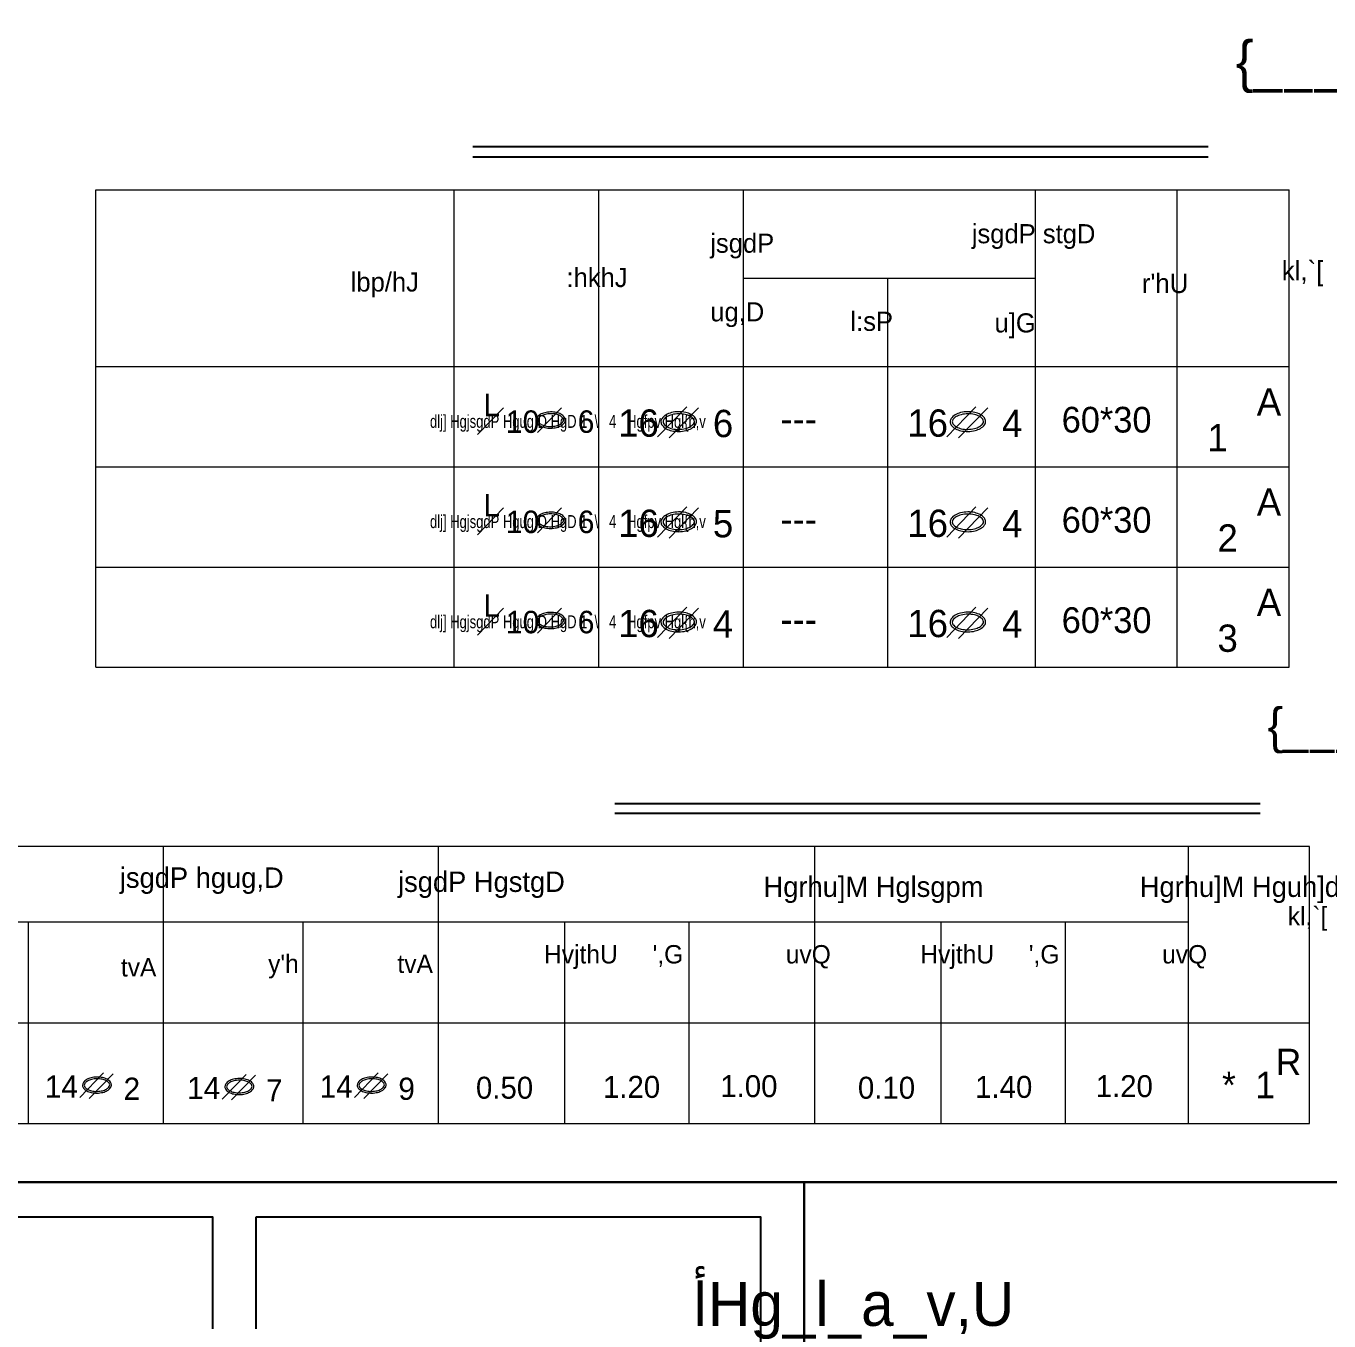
# Model space of a CAD drawing. Header units: inches. Extents: x -1583 to -1389, y -6910 to -6586.
# Drawn here: x -1428.58 to -1416.08, y -6684.29 to -6671.88 of the extents above; entities that cross this region are included whole.
import ezdxf

# ---------------------------------------------------------------- set-up
doc = ezdxf.new("R2010")
doc.units = ezdxf.units.IN
doc.header["$MEASUREMENT"] = 0
for name, color, linetype, lineweight in [('ELE', 27, 'Continuous', 0), ('st', 41, 'Continuous', 15), ('text', 91, 'Continuous', 18), ('wall', 7, 'Continuous', 30)]:
    doc.layers.add(name, color=color, linetype=linetype, lineweight=lineweight)
doc.layers.add('U-r-p', color=7, linetype='Continuous')
doc.layers.add('xyz', color=93, linetype='Continuous')
doc.styles.add('A1', font='xarb.shx')
doc.styles.add('AR', font='XARB.SHX')
doc.styles.add('AX', font='xarab.shx', dxfattribs={"height": 0.12})
doc.styles.add('style2', font='xarb.shx')

# ---------------------------------------------------------------- blocks, each defined once
blk = doc.blocks.new('kalesh')
at = {"layer": 'wall', "color": 1}
blk.add_line((3971.437, 561.0381), (3971.437, 566.4195), dxfattribs=at)
blk.add_line((3971.437, 561.0381), (3971.437, 566.4195), dxfattribs=at)
at = {"layer": 'xyz', "ltscale": 0.2}
for points in [[(3985.4795, 561.7035), (3985.4795, 566.4195), (3942.5129, 566.4195)], [(3942.5129, 561.6908), (3942.5129, 566.4195), (3983.966, 566.4195)]]:
    blk.add_lwpolyline(points, dxfattribs=at)
for points in [[(3960.9939, 566.2177), (3967.9805, 566.2177), (3967.9805, 565.0741), (3960.9939, 565.0741)], [(3968.2357, 566.2177), (3971.1817, 566.2177), (3971.1817, 565.0741), (3968.2357, 565.0741)]]:
    blk.add_lwpolyline(points, close=True, dxfattribs=at)
at = {"layer": 'wall', "color": 30, "true_color": 0xf8991e, "style": 'A1'}
blk.add_text('أHg_l_a_v,U ', height=0.25602, dxfattribs=at).set_placement((3970.7854, 565.5802, -0.3507))
blk = doc.blocks.new('U-r-p')
at = {"layer": 'U-r-p', "color": 4, "style": 'AX', "flags": 4}
for tag, p, height in [('R', (0.1356, 0.2047), 0.2304), ('1', (-0.3182, -0.04), 0.192)]:
    blk.add_attdef(tag, p, '', height=height, dxfattribs=at)
blk = doc.blocks.new('ST-NMBER')
at = {"layer": 'st', "color": 3}
for p, q in [((0.0509, 0.225), (-0.1209, 0.0481)), ((0.1194, 0.2193), (-0.0524, 0.0425))]:
    blk.add_line(p, q, dxfattribs=at)
for points in [[(0.0024, 0.1959, 0.056606), (-0.0394, 0.1905, 0.070345), (-0.071, 0.1779, 0.106153), (-0.0945, 0.1567, 0.161551), (-0.1009, 0.1366, 0.161551), (-0.0939, 0.1166, 0.106153), (-0.0698, 0.0961, 0.070345), (-0.0379, 0.0844, 0.056606), (0.0041, 0.0802, 0.056606), (0.0459, 0.0856, 0.070345), (0.0774, 0.0982, 0.106153), (0.101, 0.1194, 0.161551), (0.1073, 0.1396, 0.161551), (0.1004, 0.1595, 0.106153), (0.0762, 0.18, 0.070345), (0.0443, 0.1917, 0.056606)], [(0.0026, 0.1836, 0.056606), (-0.0365, 0.1786, 0.070345), (-0.0648, 0.1672, 0.106153), (-0.0845, 0.1495, 0.161551), (-0.0885, 0.1367, 0.161551), (-0.0842, 0.1241, 0.106153), (-0.064, 0.107, 0.070345), (-0.0353, 0.0964, 0.056606), (0.0039, 0.0926, 0.056606), (0.0429, 0.0976, 0.070345), (0.0713, 0.1089, 0.106153), (0.091, 0.1267, 0.161551), (0.095, 0.1394, 0.161551), (0.0906, 0.152, 0.106153), (0.0704, 0.1692, 0.070345), (0.0418, 0.1797, 0.056606)]]:
    blk.add_lwpolyline(points, format="xyb", close=True, dxfattribs=at)
at = {"layer": 'st', "color": 6, "style": 'AX', "flags": 4}
for tag, p in [('16', (-0.3155, 0.0469)), ('5', (0.1955, 0.0312))]:
    blk.add_attdef(tag, p, '', height=0.16, dxfattribs=at)
blk = doc.blocks.new('SOOFT-ST')
at = {"layer": 'st', "color": 3}
for p, q in [((-0.207, 0.2531), (-0.3931, 0.0615)), ((0.2056, 0.253), (0.0338, 0.0762))]:
    blk.add_line(p, q, dxfattribs=at)
for points in [[(0.1271, 0.2229, 0.056606), (0.0853, 0.2176, 0.070345), (0.0537, 0.2049, 0.106153), (0.0302, 0.1837, 0.161551), (0.0238, 0.1636, 0.161551), (0.0308, 0.1436, 0.106153), (0.0549, 0.1231, 0.070345), (0.0868, 0.1114, 0.056606), (0.1287, 0.1073, 0.056606), (0.1706, 0.1126, 0.070345), (0.2021, 0.1253, 0.106153), (0.2256, 0.1465, 0.161551), (0.232, 0.1666, 0.161551), (0.2251, 0.1865, 0.106153), (0.2009, 0.2071, 0.070345), (0.169, 0.2188, 0.056606)], [(0.1273, 0.2106, 0.056606), (0.0882, 0.2056, 0.070345), (0.0599, 0.1942, 0.106153), (0.0402, 0.1765, 0.161551), (0.0361, 0.1638, 0.161551), (0.0405, 0.1512, 0.106153), (0.0607, 0.134, 0.070345), (0.0894, 0.1235, 0.056606), (0.1286, 0.1196, 0.056606), (0.1676, 0.1246, 0.070345), (0.196, 0.136, 0.106153), (0.2157, 0.1537, 0.161551), (0.2197, 0.1664, 0.161551), (0.2153, 0.179, 0.106153), (0.1951, 0.1962, 0.070345), (0.1664, 0.2067, 0.056606)]]:
    blk.add_lwpolyline(points, format="xyb", close=True, dxfattribs=at)
at = {"layer": 'st', "color": 3, "style": 'AX'}
blk.add_text('L', height=0.16, dxfattribs=at).set_placement((-0.3506, 0.1923))
at = {"layer": 'st', "color": 6, "style": 'AX', "flags": 4}
for tag, p in [('8', (-0.1908, 0.074)), ('5', (0.3201, 0.0742))]:
    blk.add_attdef(tag, p, '', height=0.16, dxfattribs=at)
blk = doc.blocks.new('R')
at = {"layer": 'text', "style": 'AX', "flags": 4}
for tag, p in [('25', (-1.194, -0.1266)), (';', (-0.574, -0.2866))]:
    blk.add_attdef(tag, p, '', height=0.14, dxfattribs=at)

msp = doc.modelspace()

# ---------------------------------------------------------------- linework, layer by layer
at = {"color": 0}
for p, q in [((-1424.291, -6673.034), (-1417.239, -6673.034)), ((-1424.291, -6673.133), (-1417.239, -6673.133)), ((-1422.93, -6679.334, 0.669), (-1416.742, -6679.334, 0.669)), ((-1422.93, -6679.425, 0.669), (-1416.742, -6679.425, 0.669))]:
    msp.add_line(p, q, dxfattribs=at)
at = {"layer": 'ELE', "color": 8}
for p, q in [((-1427.907, -6673.449), (-1416.463, -6673.449)), ((-1427.907, -6678.027), (-1427.907, -6673.449)), ((-1424.473, -6673.449), (-1424.473, -6678.027)), ((-1423.086, -6673.449), (-1423.086, -6678.027)), ((-1421.7, -6673.449), (-1421.7, -6678.027)), ((-1418.899, -6673.449), (-1418.899, -6678.027)), ((-1417.541, -6673.449), (-1417.541, -6678.027)), ((-1416.463, -6678.027), (-1416.463, -6673.449)), ((-1421.7, -6674.296), (-1418.899, -6674.296)), ((-1420.314, -6674.296), (-1420.314, -6676.105)), ((-1420.314, -6674.296), (-1420.314, -6678.027)), ((-1427.907, -6675.143), (-1416.463, -6675.143)), ((-1427.907, -6676.105), (-1416.463, -6676.105)), ((-1427.907, -6676.105), (-1416.463, -6676.105)), ((-1427.907, -6676.105), (-1416.463, -6676.105)), ((-1427.907, -6677.066), (-1416.463, -6677.066)), ((-1427.907, -6677.066), (-1416.463, -6677.066)), ((-1427.907, -6677.066), (-1416.463, -6677.066)), ((-1427.907, -6677.066), (-1416.463, -6677.066)), ((-1427.907, -6677.066), (-1416.463, -6677.066)), ((-1427.907, -6678.027), (-1416.463, -6678.027)), ((-1427.907, -6678.027), (-1416.463, -6678.027)), ((-1416.267, -6679.744, 0.295), (-1429.875, -6679.744, 0.295)), ((-1427.26, -6679.744, 0.295), (-1427.26, -6681.436, 0.295)), ((-1424.625, -6679.744, 0.295), (-1424.625, -6681.436, 0.295)), ((-1421.016, -6679.744, 0.295), (-1421.016, -6681.436, 0.295)), ((-1417.433, -6679.744, 0.295), (-1417.433, -6681.436, 0.295)), ((-1416.267, -6681.436, 0.295), (-1416.267, -6679.744, 0.295)), ((-1429.875, -6680.469, 0.295), (-1417.433, -6680.469, 0.295)), ((-1428.557, -6680.469, 0.295), (-1428.557, -6681.436, 0.295)), ((-1425.922, -6680.469, 0.295), (-1425.922, -6681.436, 0.295)), ((-1423.413, -6680.469, 0.295), (-1423.413, -6681.436, 0.295)), ((-1422.221, -6680.469, 0.295), (-1422.221, -6681.436, 0.295)), ((-1419.805, -6680.469, 0.295), (-1419.805, -6681.436, 0.295)), ((-1418.613, -6680.469, 0.295), (-1418.613, -6681.436, 0.295)), ((-1427.26, -6680.711, 0.295), (-1427.26, -6681.436, 0.295)), ((-1424.625, -6680.711, 0.295), (-1424.625, -6681.436, 0.295)), ((-1421.016, -6680.711, 0.295), (-1421.016, -6681.436, 0.295)), ((-1417.433, -6680.711, 0.295), (-1417.433, -6681.436, 0.295)), ((-1416.267, -6681.436, 0.295), (-1416.267, -6680.711, 0.295)), ((-1429.875, -6681.436, 0.295), (-1416.267, -6681.436, 0.295)), ((-1428.557, -6681.436, 0.295), (-1428.557, -6682.402, 0.295)), ((-1428.557, -6681.436, 0.295), (-1428.557, -6682.402, 0.295)), ((-1427.26, -6681.436, 0.295), (-1427.26, -6682.402, 0.295)), ((-1427.26, -6681.436, 0.295), (-1427.26, -6682.402, 0.295)), ((-1425.922, -6681.436, 0.295), (-1425.922, -6682.402, 0.295)), ((-1425.922, -6681.436, 0.295), (-1425.922, -6682.402, 0.295)), ((-1424.625, -6681.436, 0.295), (-1424.625, -6682.402, 0.295)), ((-1424.625, -6681.436, 0.295), (-1424.625, -6682.402, 0.295)), ((-1423.413, -6681.436, 0.295), (-1423.413, -6682.402, 0.295)), ((-1423.413, -6681.436, 0.295), (-1423.413, -6682.402, 0.295)), ((-1422.221, -6681.436, 0.295), (-1422.221, -6682.402, 0.295)), ((-1422.221, -6681.436, 0.295), (-1422.221, -6682.402, 0.295)), ((-1421.016, -6681.436, 0.295), (-1421.016, -6682.402, 0.295)), ((-1421.016, -6681.436, 0.295), (-1421.016, -6682.402, 0.295)), ((-1419.805, -6681.436, 0.295), (-1419.805, -6682.402, 0.295)), ((-1419.805, -6681.436, 0.295), (-1419.805, -6682.402, 0.295)), ((-1418.613, -6681.436, 0.295), (-1418.613, -6682.402, 0.295)), ((-1418.613, -6681.436, 0.295), (-1418.613, -6682.402, 0.295)), ((-1417.433, -6681.436, 0.295), (-1417.433, -6682.402, 0.295)), ((-1417.433, -6681.436, 0.295), (-1417.433, -6682.402, 0.295)), ((-1416.267, -6682.402, 0.295), (-1416.267, -6681.436, 0.295)), ((-1429.875, -6682.402, 0.295), (-1416.267, -6682.402, 0.295)), ((-1429.875, -6682.402, 0.295), (-1416.267, -6682.402, 0.295)), ((-1429.875, -6682.402, 0.295), (-1416.267, -6682.402, 0.295))]:
    msp.add_line(p, q, dxfattribs=at)

# ---------------------------------------------------------------- block references
at = {"xscale": 1.641842369206242, "yscale": 1.641842369206242, "zscale": 1.641842369206242}
msp.add_blockref('kalesh', (-7941.588, -7612.936), dxfattribs=at)
at = {"color": 0}
ref = msp.add_blockref('R', (-1415.617, -6675.248), dxfattribs=dict(at, xscale=1.870459080578328, yscale=1.870459080578328, zscale=1.870459080578328))
ref.add_attrib('25', '1', (-1417.248, -6675.956), dxfattribs={"layer": 'text', "color": 0, "height": 0.262, "style": 'AX', "flags": 4})
ref.add_attrib(';', 'A', (-1416.774, -6675.613), dxfattribs={"layer": 'text', "color": 0, "height": 0.262, "style": 'AX', "flags": 4})
at = {"color": 0, "xscale": 1.347830808112791, "yscale": 1.347830808112791, "zscale": 1.347830808112791}
for p in [(-1423.718, -6675.879), (-1423.718, -6676.84), (-1423.718, -6677.801)]:
    msp.add_blockref('SOOFT-ST', p, dxfattribs=at).add_auto_attribs({'8': '10', '5': '6'})
at = {"color": 0}
ref = msp.add_blockref('ST-NMBER', (-1422.323, -6675.897), dxfattribs=dict(at, xscale=1.636651695566538, yscale=1.636651695566538, zscale=1.636651695566538))
ref.add_attrib('16', '16', (-1422.898, -6675.816), dxfattribs={"layer": 'st', "color": 6, "height": 0.2619, "style": 'AX', "flags": 4})
ref.add_attrib('5', '6', (-1421.99, -6675.82), dxfattribs={"layer": 'st', "color": 6, "height": 0.262, "style": 'AX', "flags": 4})
ref = msp.add_blockref('ST-NMBER', (-1419.55, -6675.897), dxfattribs=dict(at, xscale=1.636651695566538, yscale=1.636651695566538, zscale=1.636651695566538))
ref.add_attrib('16', '16', (-1420.125, -6675.816), dxfattribs={"layer": 'st', "color": 6, "height": 0.2619, "style": 'AX', "flags": 4})
ref.add_attrib('5', '4', (-1419.217, -6675.82), dxfattribs={"layer": 'st', "color": 6, "height": 0.262, "style": 'AX', "flags": 4})
ref = msp.add_blockref('R', (-1415.617, -6676.209), dxfattribs=dict(at, xscale=1.870459080578328, yscale=1.870459080578328, zscale=1.870459080578328))
ref.add_attrib('25', ' 2', (-1417.248, -6676.918), dxfattribs={"layer": 'text', "color": 0, "height": 0.2619, "style": 'AX', "flags": 4})
ref.add_attrib(';', 'A', (-1416.774, -6676.574), dxfattribs={"layer": 'text', "color": 0, "height": 0.262, "style": 'AX', "flags": 4})
ref = msp.add_blockref('ST-NMBER', (-1422.323, -6676.858), dxfattribs=dict(at, xscale=1.636651695566538, yscale=1.636651695566538, zscale=1.636651695566538))
ref.add_attrib('16', '16', (-1422.898, -6676.777), dxfattribs={"layer": 'st', "color": 6, "height": 0.2619, "style": 'AX', "flags": 4})
ref.add_attrib('5', '5', (-1421.99, -6676.781), dxfattribs={"layer": 'st', "color": 6, "height": 0.262, "style": 'AX', "flags": 4})
ref = msp.add_blockref('ST-NMBER', (-1419.55, -6676.858), dxfattribs=dict(at, xscale=1.636651695566538, yscale=1.636651695566538, zscale=1.636651695566538))
ref.add_attrib('16', '16', (-1420.125, -6676.777), dxfattribs={"layer": 'st', "color": 6, "height": 0.2619, "style": 'AX', "flags": 4})
ref.add_attrib('5', '4', (-1419.217, -6676.781), dxfattribs={"layer": 'st', "color": 6, "height": 0.262, "style": 'AX', "flags": 4})
ref = msp.add_blockref('R', (-1415.617, -6677.17), dxfattribs=dict(at, xscale=1.870459080578328, yscale=1.870459080578328, zscale=1.870459080578328))
ref.add_attrib('25', ' 3', (-1417.248, -6677.879), dxfattribs={"layer": 'text', "color": 0, "height": 0.2619, "style": 'AX', "flags": 4})
ref.add_attrib(';', 'A', (-1416.774, -6677.535), dxfattribs={"layer": 'text', "color": 0, "height": 0.262, "style": 'AX', "flags": 4})
ref = msp.add_blockref('ST-NMBER', (-1422.323, -6677.819), dxfattribs=dict(at, xscale=1.636651695566538, yscale=1.636651695566538, zscale=1.636651695566538))
ref.add_attrib('16', '16', (-1422.898, -6677.738), dxfattribs={"layer": 'st', "color": 6, "height": 0.2619, "style": 'AX', "flags": 4})
ref.add_attrib('5', '4', (-1421.99, -6677.742), dxfattribs={"layer": 'st', "color": 6, "height": 0.262, "style": 'AX', "flags": 4})
ref = msp.add_blockref('ST-NMBER', (-1419.55, -6677.819), dxfattribs=dict(at, xscale=1.636651695566538, yscale=1.636651695566538, zscale=1.636651695566538))
ref.add_attrib('16', '16', (-1420.125, -6677.738), dxfattribs={"layer": 'st', "color": 6, "height": 0.2619, "style": 'AX', "flags": 4})
ref.add_attrib('5', '4', (-1419.217, -6677.742), dxfattribs={"layer": 'st', "color": 6, "height": 0.262, "style": 'AX', "flags": 4})
ref = msp.add_blockref('U-r-p', (-1416.716, -6682.181, 0.295), dxfattribs=dict(at, xscale=1.581052700122965, yscale=1.581052700122965, zscale=1.581052700122965))
ref.add_attrib('U', 'R', (-1416.592, -6681.938, 0.295), dxfattribs={"layer": 'st', "color": 0, "linetype": 'ByBlock', "height": 0.253, "style": 'AX', "flags": 4})
ref.add_attrib('1', '*  1', (-1417.107, -6682.159, 0.295), dxfattribs={"layer": 'st', "color": 0, "height": 0.253, "style": 'AX', "flags": 4})
ref = msp.add_blockref('ST-NMBER', (-1427.901, -6682.217, 0.295), dxfattribs=dict(at, xscale=1.331412800100492, yscale=1.331412800100492, zscale=1.331412800100492))
ref.add_attrib('16', '14', (-1428.396, -6682.154, 0.295), dxfattribs={"layer": 'st', "color": 6, "height": 0.213, "style": 'AX', "flags": 4})
ref.add_attrib('5', '2', (-1427.641, -6682.175, 0.295), dxfattribs={"layer": 'st', "color": 6, "height": 0.213, "style": 'AX', "flags": 4})
ref = msp.add_blockref('ST-NMBER', (-1426.535, -6682.231, 0.295), dxfattribs=dict(at, xscale=1.331412800100492, yscale=1.331412800100492, zscale=1.331412800100492))
ref.add_attrib('16', '14', (-1427.031, -6682.168, 0.295), dxfattribs={"layer": 'st', "color": 6, "height": 0.213, "style": 'AX', "flags": 4})
ref.add_attrib('5', '7', (-1426.275, -6682.19, 0.295), dxfattribs={"layer": 'st', "color": 6, "height": 0.213, "style": 'AX', "flags": 4})
ref = msp.add_blockref('ST-NMBER', (-1425.266, -6682.217, 0.295), dxfattribs=dict(at, xscale=1.331412800100492, yscale=1.331412800100492, zscale=1.331412800100492))
ref.add_attrib('16', '14', (-1425.761, -6682.154, 0.295), dxfattribs={"layer": 'st', "color": 6, "height": 0.213, "style": 'AX', "flags": 4})
ref.add_attrib('5', '9', (-1425.006, -6682.175, 0.295), dxfattribs={"layer": 'st', "color": 6, "height": 0.213, "style": 'AX', "flags": 4})

# ---------------------------------------------------------------- texts
at = {"color": 0, "style": 'AX'}
for s, height, p in [('jsgdP stgD', 0.1833, (-1419.507, -6673.961)), ('jsgdP', 0.1833, (-1422.015, -6674.052)), ('kl,`[', 0.1848, (-1416.534, -6674.317)), ('lbp/hJ', 0.1833, (-1425.463, -6674.424)), (':hkhJ', 0.1833, (-1423.394, -6674.381)), ("r'hU", 0.1848, (-1417.876, -6674.438)), ('ug,D', 0.1833, (-1422.015, -6674.71)), ('u]G', 0.1833, (-1419.289, -6674.816)), ('60*30', 0.2465, (-1418.645, -6675.776)), ('---', 0.2619, (-1421.342, -6675.775)), ('60*30', 0.2465, (-1418.645, -6676.737)), ('---', 0.2619, (-1421.342, -6676.736)), ('60*30', 0.2465, (-1418.645, -6677.698)), ('---', 0.2619, (-1421.342, -6677.697)), ('jsgdP hgug,D ', 0.19566, (-1427.677, -6680.142, -0.074)), ('jsgdP HgstgD ', 0.19566, (-1425.009, -6680.181, -0.074)), ('Hgrhu]M Hglsgpm', 0.19566, (-1421.504, -6680.229, -0.074)), ('Hgrhu]M Hguh]dm', 0.19566, (-1417.896, -6680.229, -0.074)), ('kl,`[', 0.1761, (-1416.477, -6680.501, -0.059)), ('HvjthU', 0.1761, (-1423.609, -6680.867, -0.059)), ("',G", 0.1761, (-1422.568, -6680.867, -0.059)), ('uvQ', 0.1761, (-1421.291, -6680.867, -0.059)), ('HvjthU', 0.1761, (-1420, -6680.867, -0.059)), ("',G", 0.1761, (-1418.96, -6680.867, -0.059)), ('uvQ', 0.1761, (-1417.682, -6680.867, -0.059)), ('tvA ', 0.1761, (-1427.667, -6680.992, -0.059)), ("y'h", 0.1761, (-1426.255, -6680.958, -0.059)), ('tvA ', 0.1761, (-1425.015, -6680.958, -0.059)), ('0.50', 0.2108, (-1424.262, -6682.164, -0.079)), ('1.20', 0.2108, (-1423.044, -6682.156, -0.079)), ('1.00', 0.2108, (-1421.919, -6682.149, -0.079)), ('0.10', 0.2108, (-1420.599, -6682.164, -0.079)), ('1.40', 0.2108, (-1419.475, -6682.156, -0.079)), ('1.20', 0.2108, (-1418.319, -6682.149, -0.079))]:
    msp.add_text(s, height=height, dxfattribs=at).set_placement(p)
at = {"color": 0, "style": 'AR', "width": 0.75}
for p in [(-1424.703, -6675.731), (-1424.703, -6676.692), (-1424.703, -6677.653)]:
    msp.add_text('dlj] HgjsgdP Hgug,D HgD 1  \\   4   Hgfpv Hgl{h,v', height=0.12422, dxfattribs=at).set_placement(p)
at = {"layer": 'ELE', "color": 0, "style": 'AX'}
msp.add_text('l:sP', height=0.1833, dxfattribs=at).set_placement((-1420.671, -6674.801))
at = {"layer": 'wall', "color": 5, "style": 'style2'}
for s, height, p in [('{___],G j__s__g__d__P ألشاHga]H]HJ', 0.38492, (-1416.976, -6672.405)), ('{___],G j__s__g__d__P r,Hu] Hgs,v', 0.33708, (-1416.672, -6678.752, 0.295))]:
    msp.add_text(s, height=height, dxfattribs=at).set_placement(p)

doc.saveas('drawing.dxf')
